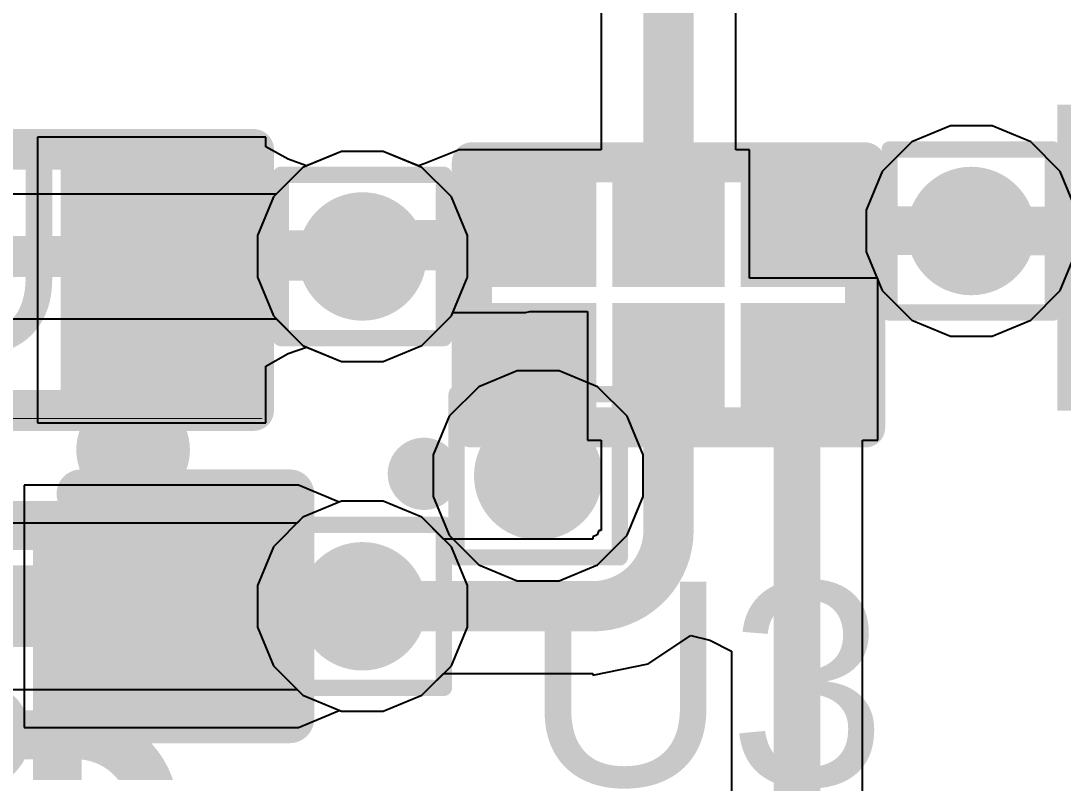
# Model space of a CAD drawing. Header units: inches. Extents: x -12 to 5355, y -7 to 5366.
# Drawn here: x 17.842 to 21.089, y 54.602 to 56.941 of the extents above; entities that cross this region are included whole.
import ezdxf

# ---------------------------------------------------------------- set-up
doc = ezdxf.new("R2010")
doc.units = ezdxf.units.IN
for name, color, linetype in [('BOTTOM LAYER', 5, 'Continuous'), ('Bottom Overlay', 54, 'Continuous'), ('Bottom Paste', 16, 'Continuous'), ('Bottom Solder', 6, 'Continuous'), ('Drill Drawing', 1, 'Continuous'), ('GROUND1', 16, 'Continuous'), ('GROUND2', 156, 'Continuous'), ('POWER', 76, 'Continuous'), ('SIGNAL', 90, 'Continuous'), ('TOP LAYER', 1, 'Continuous'), ('Top Overlay', 2, 'Continuous'), ('Top Paste', 8, 'Continuous'), ('Top Solder', 216, 'Continuous'), ('Via Holes', 16, 'Continuous')]:
    doc.layers.add(name, color=color, linetype=linetype)
doc.styles.add('Arial', font='', dxfattribs={"height": 0.2})
doc.styles.get('Arial').set_extended_font_data('Arial')

# ---------------------------------------------------------------- blocks, each defined once
blk = doc.blocks.new('BGA4C40P2X2_76X76X62_B_92')
at = {"layer": 'BOTTOM LAYER'}
h = blk.add_hatch(color=5, dxfattribs=at)
edge = h.paths.add_edge_path()
edge.add_arc((-0.2, 0.2), 0.1175, 0, 360)
h = blk.add_hatch(color=5, dxfattribs=at)
edge = h.paths.add_edge_path()
edge.add_arc((0.2, 0.2), 0.1175, 0, 360)
h = blk.add_hatch(color=5, dxfattribs=at)
edge = h.paths.add_edge_path()
edge.add_arc((-0.2, -0.2), 0.1175, 0, 360)
h = blk.add_hatch(color=5, dxfattribs=at)
edge = h.paths.add_edge_path()
edge.add_arc((0.2, -0.2), 0.1175, 0, 360)
at = {"layer": 'Bottom Paste'}
h = blk.add_hatch(color=16, dxfattribs=at)
edge = h.paths.add_edge_path()
edge.add_arc((-0.2, 0.2), 0.1175, 0, 360)
h = blk.add_hatch(color=16, dxfattribs=at)
edge = h.paths.add_edge_path()
edge.add_arc((0.2, 0.2), 0.1175, 0, 360)
h = blk.add_hatch(color=16, dxfattribs=at)
edge = h.paths.add_edge_path()
edge.add_arc((-0.2, -0.2), 0.1175, 0, 360)
h = blk.add_hatch(color=16, dxfattribs=at)
edge = h.paths.add_edge_path()
edge.add_arc((0.2, -0.2), 0.1175, 0, 360)
at = {"layer": 'Bottom Solder'}
h = blk.add_hatch(color=6, dxfattribs=at)
edge = h.paths.add_edge_path()
edge.add_arc((-0.2, 0.2), 0.1675, 0, 360)
h = blk.add_hatch(color=6, dxfattribs=at)
edge = h.paths.add_edge_path()
edge.add_arc((0.2, 0.2), 0.1675, 0, 360)
h = blk.add_hatch(color=6, dxfattribs=at)
edge = h.paths.add_edge_path()
edge.add_arc((-0.2, -0.2), 0.1675, 0, 360)
h = blk.add_hatch(color=6, dxfattribs=at)
edge = h.paths.add_edge_path()
edge.add_arc((0.2, -0.2), 0.1675, 0, 360)
at = {"layer": 'Bottom Overlay'}
for points in [[(0.4512, 0.4512, 0.1524, 0.1524, 0), (-0.4512, 0.4512, 0.1524, 0.1524, 0)], [(-0.4512, 0.4512, 0.1524, 0.1524, 0), (-0.4512, -0.4512, 0.1524, 0.1524, 0)], [(0.4512, 0.4512, 0.1524, 0.1524, 0), (0.4512, -0.4512, 0.1524, 0.1524, 0)], [(0.4512, -0.4512, 0.1524, 0.1524, 0), (-0.4512, -0.4512, 0.1524, 0.1524, 0)]]:
    blk.add_lwpolyline(points, format="xyseb", dxfattribs=at)
for points in [[(-0.4893, 0.4512, 0.0762, 0.0762, 1), (-0.4131, 0.4512, 0.0762, 0.0762, 1)], [(-0.4893, 0.4512, 0.0762, 0.0762, 1), (-0.4131, 0.4512, 0.0762, 0.0762, 1)], [(0.4131, 0.4512, 0.0762, 0.0762, 1), (0.4893, 0.4512, 0.0762, 0.0762, 1)], [(0.4131, 0.4512, 0.0762, 0.0762, 1), (0.4893, 0.4512, 0.0762, 0.0762, 1)], [(-0.4893, -0.4512, 0.0762, 0.0762, 1), (-0.4131, -0.4512, 0.0762, 0.0762, 1)], [(-0.4893, -0.4512, 0.0762, 0.0762, 1), (-0.4131, -0.4512, 0.0762, 0.0762, 1)], [(0.4131, -0.4512, 0.0762, 0.0762, 1), (0.4893, -0.4512, 0.0762, 0.0762, 1)], [(0.4131, -0.4512, 0.0762, 0.0762, 1), (0.4893, -0.4512, 0.0762, 0.0762, 1)], [(-0.6371, -0.6871, 0.254, 0.254, 1), (-0.7371, -0.6871, 0.254, 0.254, 1)], [(-0.8006, -0.6871, 0.127, 0.127, 1), (-0.6736, -0.6871, 0.127, 0.127, 1)], [(-0.7006, -0.6871, 0.127, 0.127, 1), (-0.5736, -0.6871, 0.127, 0.127, 1)]]:
    blk.add_lwpolyline(points, format="xyseb", close=True, dxfattribs=at)
blk = doc.blocks.new('XFDFN40P100X55_6N_94')
at = {"layer": 'TOP LAYER'}
for points in [[(-0.325, 0.275), (-0.325, 0.525), (-0.075, 0.525), (-0.075, 0.275)], [(0.075, 0.275), (0.075, 0.525), (0.325, 0.525), (0.325, 0.275)], [(-0.325, -0.125), (-0.325, 0.125), (-0.075, 0.125), (-0.075, -0.125)], [(0.075, -0.125), (0.075, 0.125), (0.325, 0.125), (0.325, -0.125)], [(-0.325, -0.525), (-0.325, -0.275), (-0.075, -0.275), (-0.075, -0.525)], [(0.075, -0.525), (0.075, -0.275), (0.325, -0.275), (0.325, -0.525)]]:
    blk.add_hatch(color=1, dxfattribs=at).paths.add_polyline_path(points)
at = {"layer": 'Top Paste'}
for points in [[(-0.325, 0.275), (-0.325, 0.525), (-0.075, 0.525), (-0.075, 0.275)], [(0.075, 0.275), (0.075, 0.525), (0.325, 0.525), (0.325, 0.275)], [(-0.325, -0.125), (-0.325, 0.125), (-0.075, 0.125), (-0.075, -0.125)], [(0.075, -0.125), (0.075, 0.125), (0.325, 0.125), (0.325, -0.125)], [(-0.325, -0.525), (-0.325, -0.275), (-0.075, -0.275), (-0.075, -0.525)], [(0.075, -0.525), (0.075, -0.275), (0.325, -0.275), (0.325, -0.525)]]:
    blk.add_hatch(color=8, dxfattribs=at).paths.add_polyline_path(points)
at = {"layer": 'Top Solder'}
for points in [[(-0.375, 0.225), (-0.375, 0.575), (-0.025, 0.575), (-0.025, 0.225)], [(0.025, 0.225), (0.025, 0.575), (0.375, 0.575), (0.375, 0.225)], [(-0.375, -0.175), (-0.375, 0.175), (-0.025, 0.175), (-0.025, -0.175)], [(0.025, -0.175), (0.025, 0.175), (0.375, 0.175), (0.375, -0.175)], [(-0.375, -0.575), (-0.375, -0.225), (-0.025, -0.225), (-0.025, -0.575)], [(0.025, -0.575), (0.025, -0.225), (0.375, -0.225), (0.375, -0.575)]]:
    blk.add_hatch(color=216, dxfattribs=at).paths.add_polyline_path(points)
at = {"layer": 'Top Overlay'}
for points in [[(-0.5071, 0.7621, 0.125, 0.125, 1), (-0.6071, 0.7621, 0.125, 0.125, 1)], [(-0.6384, 0.7621, 0.0625, 0.0625, 1), (-0.5759, 0.7621, 0.0625, 0.0625, 1)], [(-0.5384, 0.7621, 0.0625, 0.0625, 1), (-0.4759, 0.7621, 0.0625, 0.0625, 1)], [(-0.4438, 0.6125, 0.0625, 0.0625, 1), (-0.3813, 0.6125, 0.0625, 0.0625, 1)], [(-0.4438, 0.6125, 0.0625, 0.0625, 1), (-0.3813, 0.6125, 0.0625, 0.0625, 1)], [(0.3812, 0.6125, 0.0625, 0.0625, 1), (0.4437, 0.6125, 0.0625, 0.0625, 1)], [(0.3812, 0.6125, 0.0625, 0.0625, 1), (0.4437, 0.6125, 0.0625, 0.0625, 1)], [(-0.4438, -0.6125, 0.0625, 0.0625, 1), (-0.3813, -0.6125, 0.0625, 0.0625, 1)], [(-0.4438, -0.6125, 0.0625, 0.0625, 1), (-0.3813, -0.6125, 0.0625, 0.0625, 1)], [(0.3812, -0.6125, 0.0625, 0.0625, 1), (0.4437, -0.6125, 0.0625, 0.0625, 1)], [(0.3812, -0.6125, 0.0625, 0.0625, 1), (0.4437, -0.6125, 0.0625, 0.0625, 1)]]:
    blk.add_lwpolyline(points, format="xyseb", close=True, dxfattribs=at)
for points in [[(-0.4125, 0.6125, 0.125, 0.125, 0), (0.4125, 0.6125, 0.125, 0.125, 0)], [(-0.4125, 0.6125, 0.125, 0.125, 0), (-0.4125, -0.6125, 0.125, 0.125, 0)], [(0.4125, 0.6125, 0.125, 0.125, 0), (0.4125, -0.6125, 0.125, 0.125, 0)], [(-0.4125, -0.6125, 0.125, 0.125, 0), (0.4125, -0.6125, 0.125, 0.125, 0)]]:
    blk.add_lwpolyline(points, format="xyseb", dxfattribs=at)
blk = doc.blocks.new('R___0402_109')
at = {"layer": 'TOP LAYER'}
for points in [[(-0.6985, -0.3175), (-0.6985, 0.3175), (-0.2413, 0.3175), (-0.2413, -0.3175)], [(0.2413, -0.3175), (0.2413, 0.3175), (0.6985, 0.3175), (0.6985, -0.3175)]]:
    blk.add_hatch(color=1, dxfattribs=at).paths.add_polyline_path(points)
at = {"layer": 'Top Paste'}
for points in [[(-0.6985, -0.3175), (-0.6985, 0.3175), (-0.2413, 0.3175), (-0.2413, -0.3175)], [(0.2413, -0.3175), (0.2413, 0.3175), (0.6985, 0.3175), (0.6985, -0.3175)]]:
    blk.add_hatch(color=8, dxfattribs=at).paths.add_polyline_path(points)
at = {"layer": 'Top Solder'}
for points in [[(-0.7535, -0.3725), (-0.7535, 0.3725), (-0.1863, 0.3725), (-0.1863, -0.3725)], [(0.1863, -0.3725), (0.1863, 0.3725), (0.7535, 0.3725), (0.7535, -0.3725)]]:
    blk.add_hatch(color=216, dxfattribs=at).paths.add_polyline_path(points)
at = {"layer": 'Top Overlay'}
for points in [[(-0.7874, 0.4064, 0.127, 0.127, 0), (0.7874, 0.4064, 0.127, 0.127, 0)], [(-0.7874, -0.4064, 0.127, 0.127, 0), (-0.7874, 0.4064, 0.127, 0.127, 0)], [(0.7874, -0.4064, 0.127, 0.127, 0), (0.7874, 0.4064, 0.127, 0.127, 0)], [(-0.7874, -0.4064, 0.127, 0.127, 0), (0.7874, -0.4064, 0.127, 0.127, 0)], [(-0.8128, -0.4318, 0.00323, 0.00323, 0), (0.8128, -0.4318, 0.00323, 0.00323, 0)]]:
    blk.add_lwpolyline(points, format="xyseb", dxfattribs=at)
for points in [[(-0.8191, 0.4064, 0.0635, 0.0635, 1), (-0.7556, 0.4064, 0.0635, 0.0635, 1)], [(-0.8191, 0.4064, 0.0635, 0.0635, 1), (-0.7556, 0.4064, 0.0635, 0.0635, 1)], [(0.7556, 0.4064, 0.0635, 0.0635, 1), (0.8191, 0.4064, 0.0635, 0.0635, 1)], [(0.7556, 0.4064, 0.0635, 0.0635, 1), (0.8191, 0.4064, 0.0635, 0.0635, 1)], [(-0.8191, -0.4064, 0.0635, 0.0635, 1), (-0.7556, -0.4064, 0.0635, 0.0635, 1)], [(-0.8191, -0.4064, 0.0635, 0.0635, 1), (-0.7556, -0.4064, 0.0635, 0.0635, 1)], [(0.7556, -0.4064, 0.0635, 0.0635, 1), (0.8191, -0.4064, 0.0635, 0.0635, 1)], [(0.7556, -0.4064, 0.0635, 0.0635, 1), (0.8191, -0.4064, 0.0635, 0.0635, 1)], [(-0.8136, -0.4318, 0.00161, 0.00161, 1), (-0.812, -0.4318, 0.00161, 0.00161, 1)], [(0.812, -0.4318, 0.00161, 0.00161, 1), (0.8136, -0.4318, 0.00161, 0.00161, 1)]]:
    blk.add_lwpolyline(points, format="xyseb", close=True, dxfattribs=at)
blk = doc.blocks.new('CAPC1005X04L_143')
at = {"layer": 'TOP LAYER'}
for points in [[(-0.8, -0.25), (-0.8, 0.25), (-0.2, 0.25), (-0.2, -0.25)], [(0.2, -0.25), (0.2, 0.25), (0.8, 0.25), (0.8, -0.25)]]:
    blk.add_hatch(color=1, dxfattribs=at).paths.add_polyline_path(points)
at = {"layer": 'Top Paste'}
for points in [[(-0.8, -0.25), (-0.8, 0.25), (-0.2, 0.25), (-0.2, -0.25)], [(0.2, -0.25), (0.2, 0.25), (0.8, 0.25), (0.8, -0.25)]]:
    blk.add_hatch(color=8, dxfattribs=at).paths.add_polyline_path(points)
at = {"layer": 'Top Solder'}
for points in [[(-0.8254, -0.2754), (-0.8254, 0.2754), (-0.1746, 0.2754), (-0.1746, -0.2754)], [(0.1746, -0.2754), (0.1746, 0.2754), (0.8254, 0.2754), (0.8254, -0.2754)]]:
    blk.add_hatch(color=216, dxfattribs=at).paths.add_polyline_path(points)
at = {"layer": 'Top Overlay'}
for points in [[(-0.9001, -0.3501, 0.1524, 0.1524, 0), (-0.9001, 0.3499, 0.1524, 0.1524, 0)], [(-0.9001, 0.3499, 0.1524, 0.1524, 0), (-0.2501, 0.3499, 0.1524, 0.1524, 0)], [(0.2499, 0.3499, 0.1524, 0.1524, 0), (0.8999, 0.3499, 0.1524, 0.1524, 0)], [(0.8999, -0.3501, 0.1524, 0.1524, 0), (0.8999, 0.3499, 0.1524, 0.1524, 0)], [(-0.9001, -0.3501, 0.1524, 0.1524, 0), (-0.2501, -0.3501, 0.1524, 0.1524, 0)], [(0.2499, -0.3501, 0.1524, 0.1524, 0), (0.8999, -0.3501, 0.1524, 0.1524, 0)]]:
    blk.add_lwpolyline(points, format="xyseb", dxfattribs=at)
for points in [[(-0.9382, 0.3499, 0.0762, 0.0762, 1), (-0.862, 0.3499, 0.0762, 0.0762, 1)], [(-0.9382, 0.3499, 0.0762, 0.0762, 1), (-0.862, 0.3499, 0.0762, 0.0762, 1)], [(-0.2882, 0.3499, 0.0762, 0.0762, 1), (-0.212, 0.3499, 0.0762, 0.0762, 1)], [(0.2118, 0.3499, 0.0762, 0.0762, 1), (0.288, 0.3499, 0.0762, 0.0762, 1)], [(0.8618, 0.3499, 0.0762, 0.0762, 1), (0.938, 0.3499, 0.0762, 0.0762, 1)], [(0.8618, 0.3499, 0.0762, 0.0762, 1), (0.938, 0.3499, 0.0762, 0.0762, 1)], [(-0.9382, -0.3501, 0.0762, 0.0762, 1), (-0.862, -0.3501, 0.0762, 0.0762, 1)], [(-0.9382, -0.3501, 0.0762, 0.0762, 1), (-0.862, -0.3501, 0.0762, 0.0762, 1)], [(-0.2882, -0.3501, 0.0762, 0.0762, 1), (-0.212, -0.3501, 0.0762, 0.0762, 1)], [(0.2118, -0.3501, 0.0762, 0.0762, 1), (0.288, -0.3501, 0.0762, 0.0762, 1)], [(0.8618, -0.3501, 0.0762, 0.0762, 1), (0.938, -0.3501, 0.0762, 0.0762, 1)], [(0.8618, -0.3501, 0.0762, 0.0762, 1), (0.938, -0.3501, 0.0762, 0.0762, 1)]]:
    blk.add_lwpolyline(points, format="xyseb", close=True, dxfattribs=at)
blk = doc.blocks.new('COAXIAL_SWF_153')
at = {"layer": 'TOP LAYER'}
for points in [[(-0.25, 1.45), (0.25, 1.45), (0.25, 0.87), (-0.25, 0.87)], [(-1.4, 1.35), (-0.65, 1.35), (-0.65, 0.55), (-1.4, 0.55)], [(0.65, 1.35), (1.4, 1.35), (1.4, 0.55), (0.65, 0.55)], [(-1.4, -0.55), (-0.65, -0.55), (-0.65, -1.35), (-1.4, -1.35)], [(0.65, -0.55), (1.4, -0.55), (1.4, -1.35), (0.65, -1.35)], [(-0.25, -0.87), (0.25, -0.87), (0.25, -1.45), (-0.25, -1.45)]]:
    blk.add_hatch(color=1, dxfattribs=at).paths.add_polyline_path(points)
at = {"layer": 'Top Paste'}
for points in [[(-0.25, 1.45), (0.25, 1.45), (0.25, 0.87), (-0.25, 0.87)], [(-1.4, 1.35), (-0.65, 1.35), (-0.65, 0.55), (-1.4, 0.55)], [(0.65, 1.35), (1.4, 1.35), (1.4, 0.55), (0.65, 0.55)], [(-1.4, -0.55), (-0.65, -0.55), (-0.65, -1.35), (-1.4, -1.35)], [(0.65, -0.55), (1.4, -0.55), (1.4, -1.35), (0.65, -1.35)], [(-0.25, -0.87), (0.25, -0.87), (0.25, -1.45), (-0.25, -1.45)]]:
    blk.add_hatch(color=8, dxfattribs=at).paths.add_polyline_path(points)
at = {"layer": 'Top Solder'}
for points in [[(-0.3262, 1.5262), (0.3262, 1.5262), (0.3262, 0.7938), (-0.3262, 0.7938)], [(-1.4762, 1.4262), (-0.5738, 1.4262), (-0.5738, 0.4738), (-1.4762, 0.4738)], [(0.5738, 1.4262), (1.4762, 1.4262), (1.4762, 0.4738), (0.5738, 0.4738)], [(-1.4762, -0.4738), (-0.5738, -0.4738), (-0.5738, -1.4262), (-1.4762, -1.4262)], [(0.5738, -0.4738), (1.4762, -0.4738), (1.4762, -1.4262), (0.5738, -1.4262)], [(-0.3262, -0.7938), (0.3262, -0.7938), (0.3262, -1.5262), (-0.3262, -1.5262)]]:
    blk.add_hatch(color=216, dxfattribs=at).paths.add_polyline_path(points)
at = {"layer": 'TOP LAYER'}
for p, q in [((-0.65, 1.35), (-0.65, 0.55)), ((0.65, 1.35), (-0.65, 1.35)), ((0.65, 0.55), (0.65, 1.35)), ((-0.65, 0.55), (0.65, 0.55)), ((0.65, -0.55), (-0.65, -0.55)), ((-0.65, -0.55), (-0.65, -1.35)), ((0.65, -1.35), (0.65, -0.55)), ((-0.65, -1.35), (0.65, -1.35))]:
    blk.add_line(p, q, dxfattribs=at)
at = {"layer": 'Top Overlay'}
for points in [[(-0.375, 1.075, 0.15, 0.15, 0), (-0.55, 1.25, 0.15, 0.15, 0)], [(0.55, 1.25, 0.15, 0.15, 0), (0.375, 1.075, 0.15, 0.15, 0)], [(-1.25, 0.43, 0.15, 0.15, 0), (-1.25, -0.43, 0.15, 0.15, 0)], [(1.25, 0.43, 0.15, 0.15, 0), (1.25, -0.43, 0.15, 0.15, 0)], [(-0.55, -0.57, 0.15, 0.15, 0), (-0.55, -1.25, 0.15, 0.15, 0)], [(0.55, -0.57, 0.15, 0.15, 0), (-0.55, -0.57, 0.15, 0.15, 0)], [(0.55, -0.57, 0.15, 0.15, 0), (0.55, -1.25, 0.15, 0.15, 0)], [(-0.36, -1.25, 0.15, 0.15, 0), (-0.55, -1.25, 0.15, 0.15, 0)], [(0.55, -1.25, 0.15, 0.15, 0), (0.36, -1.25, 0.15, 0.15, 0)]]:
    blk.add_lwpolyline(points, format="xyseb", dxfattribs=at)
for points in [[(-0.5875, 1.25, 0.075, 0.075, 1), (-0.5125, 1.25, 0.075, 0.075, 1)], [(0.5125, 1.25, 0.075, 0.075, 1), (0.5875, 1.25, 0.075, 0.075, 1)], [(-0.4125, 1.075, 0.075, 0.075, 1), (-0.3375, 1.075, 0.075, 0.075, 1)], [(0.3375, 1.075, 0.075, 0.075, 1), (0.4125, 1.075, 0.075, 0.075, 1)], [(-1.2875, 0.43, 0.075, 0.075, 1), (-1.2125, 0.43, 0.075, 0.075, 1)], [(1.2125, 0.43, 0.075, 0.075, 1), (1.2875, 0.43, 0.075, 0.075, 1)], [(-1.2875, -0.43, 0.075, 0.075, 1), (-1.2125, -0.43, 0.075, 0.075, 1)], [(1.2125, -0.43, 0.075, 0.075, 1), (1.2875, -0.43, 0.075, 0.075, 1)], [(-0.5875, -0.57, 0.075, 0.075, 1), (-0.5125, -0.57, 0.075, 0.075, 1)], [(-0.5875, -0.57, 0.075, 0.075, 1), (-0.5125, -0.57, 0.075, 0.075, 1)], [(0.5125, -0.57, 0.075, 0.075, 1), (0.5875, -0.57, 0.075, 0.075, 1)], [(0.5125, -0.57, 0.075, 0.075, 1), (0.5875, -0.57, 0.075, 0.075, 1)], [(-0.5875, -1.25, 0.075, 0.075, 1), (-0.5125, -1.25, 0.075, 0.075, 1)], [(-0.5875, -1.25, 0.075, 0.075, 1), (-0.5125, -1.25, 0.075, 0.075, 1)], [(-0.3975, -1.25, 0.075, 0.075, 1), (-0.3225, -1.25, 0.075, 0.075, 1)], [(0.3225, -1.25, 0.075, 0.075, 1), (0.3975, -1.25, 0.075, 0.075, 1)], [(0.5125, -1.25, 0.075, 0.075, 1), (0.5875, -1.25, 0.075, 0.075, 1)], [(0.5125, -1.25, 0.075, 0.075, 1), (0.5875, -1.25, 0.075, 0.075, 1)]]:
    blk.add_lwpolyline(points, format="xyseb", close=True, dxfattribs=at)

msp = doc.modelspace()

# ---------------------------------------------------------------- hatches: boundary and pattern name
at = {"layer": 'BOTTOM LAYER'}
h = msp.add_hatch(color=5, dxfattribs=at)
edge = h.paths.add_edge_path()
edge.add_arc((20.8026, 56.2864), 0.2, 0, 360)
h = msp.add_hatch(color=5, dxfattribs=at)
edge = h.paths.add_edge_path()
edge.add_arc((18.9062, 56.2072), 0.2, 0, 360)
h = msp.add_hatch(color=5, dxfattribs=at)
edge = h.paths.add_edge_path()
edge.add_arc((19.4539, 55.5244), 0.2, 0, 360)
h = msp.add_hatch(color=5, dxfattribs=at)
edge = h.paths.add_edge_path()
edge.add_arc((18.9062, 55.118), 0.2, 0, 360)
at = {"layer": 'GROUND1'}
h = msp.add_hatch(color=16, dxfattribs=at)
edge = h.paths.add_edge_path()
edge.add_arc((20.8026, 56.2864), 0.2, 0, 360)
h = msp.add_hatch(color=16, dxfattribs=at)
edge = h.paths.add_edge_path()
edge.add_arc((18.9062, 56.2072), 0.2, 0, 360)
h = msp.add_hatch(color=16, dxfattribs=at)
edge = h.paths.add_edge_path()
edge.add_arc((19.4539, 55.5244), 0.2, 0, 360)
h = msp.add_hatch(color=16, dxfattribs=at)
edge = h.paths.add_edge_path()
edge.add_arc((18.9062, 55.118), 0.2, 0, 360)
at = {"layer": 'GROUND2'}
h = msp.add_hatch(color=156, dxfattribs=at)
edge = h.paths.add_edge_path()
edge.add_arc((20.8026, 56.2864), 0.2, 0, 360)
h = msp.add_hatch(color=156, dxfattribs=at)
edge = h.paths.add_edge_path()
edge.add_arc((18.9062, 56.2072), 0.2, 0, 360)
h = msp.add_hatch(color=156, dxfattribs=at)
edge = h.paths.add_edge_path()
edge.add_arc((19.4539, 55.5244), 0.2, 0, 360)
h = msp.add_hatch(color=156, dxfattribs=at)
edge = h.paths.add_edge_path()
edge.add_arc((18.9062, 55.118), 0.2, 0, 360)
at = {"layer": 'POWER'}
h = msp.add_hatch(color=76, dxfattribs=at)
edge = h.paths.add_edge_path()
edge.add_arc((20.8026, 56.2864), 0.2, 0, 360)
h = msp.add_hatch(color=76, dxfattribs=at)
edge = h.paths.add_edge_path()
edge.add_arc((18.9062, 56.2072), 0.2, 0, 360)
h = msp.add_hatch(color=76, dxfattribs=at)
edge = h.paths.add_edge_path()
edge.add_arc((19.4539, 55.5244), 0.2, 0, 360)
h = msp.add_hatch(color=76, dxfattribs=at)
edge = h.paths.add_edge_path()
edge.add_arc((18.9062, 55.118), 0.2, 0, 360)
at = {"layer": 'SIGNAL'}
h = msp.add_hatch(color=90, dxfattribs=at)
edge = h.paths.add_edge_path()
edge.add_arc((20.8026, 56.2864), 0.2, 0, 360)
h = msp.add_hatch(color=90, dxfattribs=at)
edge = h.paths.add_edge_path()
edge.add_arc((18.9062, 56.2072), 0.2, 0, 360)
h = msp.add_hatch(color=90, dxfattribs=at)
edge = h.paths.add_edge_path()
edge.add_arc((19.4539, 55.5244), 0.2, 0, 360)
h = msp.add_hatch(color=90, dxfattribs=at)
edge = h.paths.add_edge_path()
edge.add_arc((18.9062, 55.118), 0.2, 0, 360)
at = {"layer": 'TOP LAYER'}
h = msp.add_hatch(color=1, dxfattribs=at)
edge = h.paths.add_edge_path()
edge.add_arc((20.8026, 56.2864), 0.2, 0, 360)
h = msp.add_hatch(color=1, dxfattribs=at)
edge = h.paths.add_edge_path()
edge.add_arc((18.9062, 56.2072), 0.2, 0, 360)
h = msp.add_hatch(color=1, dxfattribs=at)
edge = h.paths.add_edge_path()
edge.add_arc((19.4539, 55.5244), 0.2, 0, 360)
h = msp.add_hatch(color=1, dxfattribs=at)
edge = h.paths.add_edge_path()
edge.add_arc((18.9062, 55.118), 0.2, 0, 360)
at = {"layer": 'Via Holes'}
h = msp.add_hatch(color=7, dxfattribs=at)
edge = h.paths.add_edge_path()
edge.add_arc((20.8026, 56.2864), 0.1, 0, 360)
h = msp.add_hatch(color=7, dxfattribs=at)
edge = h.paths.add_edge_path()
edge.add_arc((18.9062, 56.2072), 0.1, 0, 360)
h = msp.add_hatch(color=7, dxfattribs=at)
edge = h.paths.add_edge_path()
edge.add_arc((19.4539, 55.5244), 0.1, 0, 360)
h = msp.add_hatch(color=7, dxfattribs=at)
edge = h.paths.add_edge_path()
edge.add_arc((18.9062, 55.118), 0.1, 0, 360)

# ---------------------------------------------------------------- linework, layer by layer
at = {"layer": 'BOTTOM LAYER'}
for p, q in [((18.8411, 56.5342), (18.7209, 56.4845)), ((18.9712, 56.5342), (18.8411, 56.5342)), ((19.0914, 56.4845), (18.9712, 56.5342)), ((18.7209, 56.4845), (18.629, 56.3925)), ((19.1834, 56.3925), (19.0914, 56.4845)), ((18.629, 56.3925), (18.5792, 56.2723)), ((19.2332, 56.2723), (19.1834, 56.3925)), ((18.5792, 56.2723), (18.5792, 56.1422)), ((19.2332, 56.1422), (19.2332, 56.2723)), ((18.5792, 56.1422), (18.629, 56.022)), ((19.1834, 56.022), (19.2332, 56.1422)), ((18.629, 56.022), (18.7209, 55.93)), ((19.0914, 55.93), (19.1834, 56.022)), ((18.7209, 55.93), (18.8411, 55.8802)), ((18.9712, 55.8802), (19.0914, 55.93)), ((18.8411, 55.8802), (18.9712, 55.8802)), ((18.8411, 55.445), (18.7209, 55.3952)), ((18.9712, 55.445), (18.8411, 55.445)), ((19.0914, 55.3952), (18.9712, 55.445)), ((18.7209, 55.3952), (18.7027, 55.377)), ((19.1834, 55.3032), (19.0914, 55.3952)), ((18.7027, 55.377), (17.705, 55.377)), ((19.2332, 55.183), (19.1834, 55.3032)), ((19.2332, 55.053), (19.2332, 55.183)), ((19.1834, 54.9328), (19.2332, 55.053)), ((19.0914, 54.8408), (19.1834, 54.9328)), ((17.705, 54.859), (18.7027, 54.859)), ((18.7027, 54.859), (18.7209, 54.8408)), ((18.7209, 54.8408), (18.8411, 54.791)), ((18.9712, 54.791), (19.0914, 54.8408)), ((18.8411, 54.791), (18.9712, 54.791))]:
    msp.add_line(p, q, dxfattribs=at)
for points in [[(17.705, 55.118, 0.254, 0.254, 0), (18.9062, 55.118, 0.254, 0.254, 0)], [(17.705, 54.718, 0.1524, 0.1524, 0), (18.0145, 54.718, 0.1524, 0.1524, 0)], [(18.0145, 54.718, 0.1524, 0.1524, -0.414214), (18.2572, 54.4753, 0.1524, 0.1524, 0)]]:
    msp.add_lwpolyline(points, format="xyseb", dxfattribs=at)
for points in [[(18.8427, 55.118, 0.127, 0.127, 1), (18.9697, 55.118, 0.127, 0.127, 1)], [(17.9764, 54.718, 0.0762, 0.0762, 1), (18.0526, 54.718, 0.0762, 0.0762, 1)], [(17.9764, 54.718, 0.0762, 0.0762, 1), (18.0526, 54.718, 0.0762, 0.0762, 1)]]:
    msp.add_lwpolyline(points, format="xyseb", close=True, dxfattribs=at)
at = {"layer": 'Drill Drawing'}
for points in [[(20.5486, 56.5404, 0.0508, 0.0508, 0), (21.0566, 56.5404, 0.0508, 0.0508, 0)], [(20.5486, 56.0324, 0.0508, 0.0508, 0), (20.5486, 56.5404, 0.0508, 0.0508, 0)], [(21.0566, 56.0324, 0.0508, 0.0508, 0), (21.0566, 56.5404, 0.0508, 0.0508, 0)], [(18.6522, 56.4612, 0.0508, 0.0508, 0), (19.1602, 56.4612, 0.0508, 0.0508, 0)], [(18.6522, 55.9532, 0.0508, 0.0508, 0), (18.6522, 56.4612, 0.0508, 0.0508, 0)], [(19.1602, 55.9532, 0.0508, 0.0508, 0), (19.1602, 56.4612, 0.0508, 0.0508, 0)], [(20.5486, 56.0324, 0.0508, 0.0508, 0), (21.0566, 56.0324, 0.0508, 0.0508, 0)], [(18.6522, 55.9532, 0.0508, 0.0508, 0), (19.1602, 55.9532, 0.0508, 0.0508, 0)], [(19.1999, 55.7784, 0.0508, 0.0508, 0), (19.7079, 55.7784, 0.0508, 0.0508, 0)], [(19.1999, 55.2704, 0.0508, 0.0508, 0), (19.1999, 55.7784, 0.0508, 0.0508, 0)], [(19.7079, 55.2704, 0.0508, 0.0508, 0), (19.7079, 55.7784, 0.0508, 0.0508, 0)], [(18.6522, 55.372, 0.0508, 0.0508, 0), (19.1602, 55.372, 0.0508, 0.0508, 0)], [(18.6522, 54.864, 0.0508, 0.0508, 0), (18.6522, 55.372, 0.0508, 0.0508, 0)], [(19.1602, 54.864, 0.0508, 0.0508, 0), (19.1602, 55.372, 0.0508, 0.0508, 0)], [(19.1999, 55.2704, 0.0508, 0.0508, 0), (19.7079, 55.2704, 0.0508, 0.0508, 0)], [(18.6522, 54.864, 0.0508, 0.0508, 0), (19.1602, 54.864, 0.0508, 0.0508, 0)]]:
    msp.add_lwpolyline(points, format="xyseb", dxfattribs=at)
for points in [[(20.5359, 56.5404, 0.0254, 0.0254, 1), (20.5613, 56.5404, 0.0254, 0.0254, 1)], [(20.5359, 56.5404, 0.0254, 0.0254, 1), (20.5613, 56.5404, 0.0254, 0.0254, 1)], [(21.0439, 56.5404, 0.0254, 0.0254, 1), (21.0693, 56.5404, 0.0254, 0.0254, 1)], [(21.0439, 56.5404, 0.0254, 0.0254, 1), (21.0693, 56.5404, 0.0254, 0.0254, 1)], [(18.6395, 56.4612, 0.0254, 0.0254, 1), (18.6649, 56.4612, 0.0254, 0.0254, 1)], [(18.6395, 56.4612, 0.0254, 0.0254, 1), (18.6649, 56.4612, 0.0254, 0.0254, 1)], [(19.1475, 56.4612, 0.0254, 0.0254, 1), (19.1729, 56.4612, 0.0254, 0.0254, 1)], [(19.1475, 56.4612, 0.0254, 0.0254, 1), (19.1729, 56.4612, 0.0254, 0.0254, 1)], [(20.5359, 56.0324, 0.0254, 0.0254, 1), (20.5613, 56.0324, 0.0254, 0.0254, 1)], [(20.5359, 56.0324, 0.0254, 0.0254, 1), (20.5613, 56.0324, 0.0254, 0.0254, 1)], [(21.0439, 56.0324, 0.0254, 0.0254, 1), (21.0693, 56.0324, 0.0254, 0.0254, 1)], [(21.0439, 56.0324, 0.0254, 0.0254, 1), (21.0693, 56.0324, 0.0254, 0.0254, 1)], [(18.6395, 55.9532, 0.0254, 0.0254, 1), (18.6649, 55.9532, 0.0254, 0.0254, 1)], [(18.6395, 55.9532, 0.0254, 0.0254, 1), (18.6649, 55.9532, 0.0254, 0.0254, 1)], [(19.1475, 55.9532, 0.0254, 0.0254, 1), (19.1729, 55.9532, 0.0254, 0.0254, 1)], [(19.1475, 55.9532, 0.0254, 0.0254, 1), (19.1729, 55.9532, 0.0254, 0.0254, 1)], [(19.1872, 55.7784, 0.0254, 0.0254, 1), (19.2126, 55.7784, 0.0254, 0.0254, 1)], [(19.1872, 55.7784, 0.0254, 0.0254, 1), (19.2126, 55.7784, 0.0254, 0.0254, 1)], [(19.6952, 55.7784, 0.0254, 0.0254, 1), (19.7206, 55.7784, 0.0254, 0.0254, 1)], [(19.6952, 55.7784, 0.0254, 0.0254, 1), (19.7206, 55.7784, 0.0254, 0.0254, 1)], [(18.6395, 55.372, 0.0254, 0.0254, 1), (18.6649, 55.372, 0.0254, 0.0254, 1)], [(18.6395, 55.372, 0.0254, 0.0254, 1), (18.6649, 55.372, 0.0254, 0.0254, 1)], [(19.1475, 55.372, 0.0254, 0.0254, 1), (19.1729, 55.372, 0.0254, 0.0254, 1)], [(19.1475, 55.372, 0.0254, 0.0254, 1), (19.1729, 55.372, 0.0254, 0.0254, 1)], [(19.1872, 55.2704, 0.0254, 0.0254, 1), (19.2126, 55.2704, 0.0254, 0.0254, 1)], [(19.1872, 55.2704, 0.0254, 0.0254, 1), (19.2126, 55.2704, 0.0254, 0.0254, 1)], [(19.6952, 55.2704, 0.0254, 0.0254, 1), (19.7206, 55.2704, 0.0254, 0.0254, 1)], [(19.6952, 55.2704, 0.0254, 0.0254, 1), (19.7206, 55.2704, 0.0254, 0.0254, 1)], [(18.6395, 54.864, 0.0254, 0.0254, 1), (18.6649, 54.864, 0.0254, 0.0254, 1)], [(18.6395, 54.864, 0.0254, 0.0254, 1), (18.6649, 54.864, 0.0254, 0.0254, 1)], [(19.1475, 54.864, 0.0254, 0.0254, 1), (19.1729, 54.864, 0.0254, 0.0254, 1)], [(19.1475, 54.864, 0.0254, 0.0254, 1), (19.1729, 54.864, 0.0254, 0.0254, 1)]]:
    msp.add_lwpolyline(points, format="xyseb", close=True, dxfattribs=at)
at = {"layer": 'GROUND1'}
for p, q in [((18.8411, 56.5342), (18.7209, 56.4845)), ((18.9712, 56.5342), (18.8411, 56.5342)), ((19.0914, 56.4845), (18.9712, 56.5342)), ((18.7209, 56.4845), (18.629, 56.3925)), ((19.1834, 56.3925), (19.0914, 56.4845)), ((18.629, 56.3925), (18.5792, 56.2723)), ((19.2332, 56.2723), (19.1834, 56.3925)), ((18.5792, 56.2723), (18.5792, 56.1422)), ((19.2332, 56.1422), (19.2332, 56.2723)), ((18.5792, 56.1422), (18.629, 56.022)), ((19.1834, 56.022), (19.2332, 56.1422)), ((18.629, 56.022), (18.7209, 55.93)), ((19.0914, 55.93), (19.1834, 56.022)), ((18.7209, 55.93), (18.8411, 55.8802)), ((18.9712, 55.8802), (19.0914, 55.93)), ((18.8411, 55.8802), (18.9712, 55.8802)), ((18.8411, 55.445), (18.7209, 55.3952)), ((18.9712, 55.445), (18.8411, 55.445)), ((19.0914, 55.3952), (18.9712, 55.445)), ((18.7209, 55.3952), (18.629, 55.3032)), ((19.1834, 55.3032), (19.0914, 55.3952)), ((18.629, 55.3032), (18.5792, 55.183)), ((19.2332, 55.183), (19.1834, 55.3032)), ((18.5792, 55.183), (18.5792, 55.053)), ((19.2332, 55.053), (19.2332, 55.183)), ((18.5792, 55.053), (18.629, 54.9328)), ((19.1834, 54.9328), (19.2332, 55.053)), ((18.629, 54.9328), (18.7209, 54.8408)), ((19.0914, 54.8408), (19.1834, 54.9328)), ((18.7209, 54.8408), (18.8411, 54.791)), ((18.9712, 54.791), (19.0914, 54.8408)), ((18.8411, 54.791), (18.9712, 54.791))]:
    msp.add_line(p, q, dxfattribs=at)
at = {"layer": 'GROUND2'}
for p, q in [((18.8411, 56.5342), (18.7209, 56.4845)), ((18.9712, 56.5342), (18.8411, 56.5342)), ((19.0914, 56.4845), (18.9712, 56.5342)), ((18.7209, 56.4845), (18.629, 56.3925)), ((19.1834, 56.3925), (19.0914, 56.4845)), ((18.629, 56.3925), (18.5792, 56.2723)), ((19.2332, 56.2723), (19.1834, 56.3925)), ((18.5792, 56.2723), (18.5792, 56.1422)), ((19.2332, 56.1422), (19.2332, 56.2723)), ((18.5792, 56.1422), (18.629, 56.022)), ((19.1834, 56.022), (19.2332, 56.1422)), ((18.629, 56.022), (18.7209, 55.93)), ((19.0914, 55.93), (19.1834, 56.022)), ((18.7209, 55.93), (18.8411, 55.8802)), ((18.9712, 55.8802), (19.0914, 55.93)), ((18.8411, 55.8802), (18.9712, 55.8802)), ((18.8411, 55.445), (18.7209, 55.3952)), ((18.9712, 55.445), (18.8411, 55.445)), ((19.0914, 55.3952), (18.9712, 55.445)), ((18.7209, 55.3952), (18.629, 55.3032)), ((19.1834, 55.3032), (19.0914, 55.3952)), ((18.629, 55.3032), (18.5792, 55.183)), ((19.2332, 55.183), (19.1834, 55.3032)), ((18.5792, 55.183), (18.5792, 55.053)), ((19.2332, 55.053), (19.2332, 55.183)), ((18.5792, 55.053), (18.629, 54.9328)), ((19.1834, 54.9328), (19.2332, 55.053)), ((18.629, 54.9328), (18.7209, 54.8408)), ((19.0914, 54.8408), (19.1834, 54.9328)), ((18.7209, 54.8408), (18.8411, 54.791)), ((18.9712, 54.791), (19.0914, 54.8408)), ((18.8411, 54.791), (18.9712, 54.791))]:
    msp.add_line(p, q, dxfattribs=at)
at = {"layer": 'POWER'}
for p, q in [((20.7376, 56.6134), (20.6174, 56.5636)), ((20.8676, 56.6134), (20.7376, 56.6134)), ((20.9878, 56.5636), (20.8676, 56.6134)), ((20.6174, 56.5636), (20.5254, 56.4716)), ((21.0798, 56.4716), (20.9878, 56.5636)), ((18.8411, 56.5342), (18.7209, 56.4845)), ((18.9712, 56.5342), (18.8411, 56.5342)), ((19.0914, 56.4845), (18.9712, 56.5342)), ((18.7209, 56.4845), (18.629, 56.3925)), ((19.1834, 56.3925), (19.0914, 56.4845)), ((20.5254, 56.4716), (20.4756, 56.3514)), ((21.1296, 56.3514), (21.0798, 56.4716)), ((18.629, 56.3925), (18.5792, 56.2723)), ((19.2332, 56.2723), (19.1834, 56.3925)), ((20.4756, 56.3514), (20.4756, 56.2214)), ((18.5792, 56.2723), (18.5792, 56.1422)), ((19.2332, 56.1422), (19.2332, 56.2723)), ((20.4756, 56.2214), (20.5254, 56.1012)), ((21.0798, 56.1012), (21.1296, 56.2214)), ((18.5792, 56.1422), (18.629, 56.022)), ((19.1834, 56.022), (19.2332, 56.1422)), ((20.5254, 56.1012), (20.6174, 56.0092)), ((20.9878, 56.0092), (21.0798, 56.1012)), ((18.629, 56.022), (18.7209, 55.93)), ((19.0914, 55.93), (19.1834, 56.022)), ((20.6174, 56.0092), (20.7376, 55.9594)), ((20.8676, 55.9594), (20.9878, 56.0092)), ((20.7376, 55.9594), (20.8676, 55.9594)), ((18.7209, 55.93), (18.8411, 55.8802)), ((18.9712, 55.8802), (19.0914, 55.93)), ((18.8411, 55.8802), (18.9712, 55.8802)), ((19.3888, 55.8514), (19.2686, 55.8016)), ((19.5189, 55.8514), (19.3888, 55.8514)), ((19.6391, 55.8016), (19.5189, 55.8514)), ((19.2686, 55.8016), (19.1766, 55.7096)), ((19.7311, 55.7096), (19.6391, 55.8016)), ((19.1766, 55.7096), (19.1269, 55.5894)), ((19.7809, 55.5894), (19.7311, 55.7096)), ((19.1269, 55.5894), (19.1269, 55.4594)), ((19.7809, 55.4594), (19.7809, 55.5894)), ((19.1269, 55.4594), (19.1766, 55.3392)), ((19.7311, 55.3392), (19.7809, 55.4594)), ((19.1766, 55.3392), (19.2686, 55.2472)), ((19.6391, 55.2472), (19.7311, 55.3392)), ((19.2686, 55.2472), (19.3888, 55.1974)), ((19.5189, 55.1974), (19.6391, 55.2472)), ((19.3888, 55.1974), (19.5189, 55.1974))]:
    msp.add_line(p, q, dxfattribs=at)
at = {"layer": 'SIGNAL'}
for p, q in [((18.8411, 56.5342), (18.7209, 56.4845)), ((18.9712, 56.5342), (18.8411, 56.5342)), ((19.0914, 56.4845), (18.9712, 56.5342)), ((18.7209, 56.4845), (18.638, 56.4015)), ((19.1834, 56.3925), (19.0914, 56.4845)), ((18.638, 56.4015), (16.1932, 56.4015)), ((19.2332, 56.2723), (19.1834, 56.3925)), ((19.2332, 56.1422), (19.2332, 56.2723)), ((19.1834, 56.022), (19.2332, 56.1422)), ((16.1932, 56.013), (18.638, 56.013)), ((18.638, 56.013), (18.7209, 55.93)), ((19.0914, 55.93), (19.1834, 56.022)), ((18.7209, 55.93), (18.8411, 55.8802)), ((18.9712, 55.8802), (19.0914, 55.93)), ((18.8411, 55.8802), (18.9712, 55.8802)), ((18.8411, 55.445), (18.7209, 55.3952)), ((18.9712, 55.445), (18.8411, 55.445)), ((19.0914, 55.3952), (18.9712, 55.445)), ((18.7209, 55.3952), (18.629, 55.3032)), ((19.1834, 55.3032), (19.0914, 55.3952)), ((18.629, 55.3032), (18.5792, 55.183)), ((19.2332, 55.183), (19.1834, 55.3032)), ((18.5792, 55.183), (18.5792, 55.053)), ((19.2332, 55.053), (19.2332, 55.183)), ((18.5792, 55.053), (18.629, 54.9328)), ((19.1834, 54.9328), (19.2332, 55.053)), ((18.629, 54.9328), (18.7209, 54.8408)), ((19.0914, 54.8408), (19.1834, 54.9328)), ((18.7209, 54.8408), (18.8411, 54.791)), ((18.9712, 54.791), (19.0914, 54.8408)), ((18.8411, 54.791), (18.9712, 54.791))]:
    msp.add_line(p, q, dxfattribs=at)
msp.add_lwpolyline([(16.1932, 56.2072, 0.127, 0.127, 0), (18.9062, 56.2072, 0.127, 0.127, 0)], format="xyseb", dxfattribs=at)
msp.add_lwpolyline([(18.8744, 56.2072, 0.0635, 0.0635, 1), (18.9379, 56.2072, 0.0635, 0.0635, 1)], format="xyseb", close=True, dxfattribs=at)
at = {"layer": 'TOP LAYER'}
for p, q in [((19.6504, 57.8814), (19.6504, 56.5395)), ((20.0691, 56.5395), (20.0691, 57.8814)), ((18.6055, 56.5785), (17.8943, 56.5785)), ((17.8943, 56.5785), (17.8943, 55.6895)), ((18.6055, 56.5486), (18.6055, 56.5785)), ((18.6753, 56.5098), (18.6055, 56.5486)), ((18.8411, 56.5342), (18.7325, 56.4892)), ((18.9712, 56.5342), (18.8411, 56.5342)), ((19.0808, 56.4889), (18.9712, 56.5342)), ((19.2078, 56.5395), (19.099, 56.4954)), ((19.6078, 56.5395), (19.2078, 56.5395)), ((19.2078, 56.5395), (19.2078, 56.5395)), ((19.6504, 56.5395), (19.6078, 56.5395)), ((19.6078, 56.5395), (19.6078, 56.5395)), ((20.1118, 56.5395), (20.0691, 56.5395)), ((20.1118, 56.1395), (20.1118, 56.5395)), ((18.7325, 56.4892), (18.6753, 56.5098)), ((19.099, 56.4954), (19.0808, 56.4889)), ((20.5118, 56.1395), (20.1118, 56.1395)), ((20.5118, 55.6355), (20.5118, 56.1395)), ((19.4143, 56.0327), (19.4283, 56.0355)), ((19.4283, 56.0355), (19.6078, 56.0355)), ((19.6078, 56.0355), (19.6078, 55.6355)), ((19.0914, 55.93), (19.1834, 56.022)), ((19.1834, 56.022), (19.1878, 56.0327)), ((19.1878, 56.0327), (19.4143, 56.0327)), ((18.6753, 55.9047), (18.7325, 55.9252)), ((18.7325, 55.9252), (18.8411, 55.8802)), ((18.9712, 55.8802), (19.0914, 55.93)), ((18.6055, 55.8659), (18.6753, 55.9047)), ((18.8411, 55.8802), (18.9712, 55.8802)), ((18.6055, 55.6895), (18.6055, 55.8659)), ((17.8943, 55.6895), (18.6055, 55.6895)), ((19.6078, 55.6355), (19.6504, 55.6355)), ((19.6504, 55.6355), (19.6504, 55.3542)), ((20.4637, 53.7398), (20.4637, 55.6355)), ((20.4637, 55.6355), (20.5118, 55.6355)), ((18.707, 55.495), (17.853, 55.495)), ((17.853, 55.495), (17.853, 54.741)), ((18.834, 55.442), (18.707, 55.495)), ((18.707, 55.495), (18.707, 55.495)), ((18.8411, 55.445), (18.834, 55.442)), ((18.9712, 55.445), (18.8411, 55.445)), ((19.0914, 55.3952), (18.9712, 55.445)), ((19.1593, 55.3274), (19.0914, 55.3952)), ((19.6432, 55.3542), (19.6375, 55.3403)), ((19.6504, 55.3542), (19.6432, 55.3542)), ((19.6236, 55.3274), (19.1593, 55.3274)), ((19.6375, 55.3403), (19.6236, 55.3346)), ((19.6236, 55.3346), (19.6236, 55.3274)), ((19.7959, 54.9383), (19.9288, 55.0271)), ((19.9288, 55.0271), (19.9884, 55.0121)), ((19.9884, 55.0121), (20.0558, 54.9778)), ((20.0558, 54.9778), (20.0558, 53.7398)), ((19.6236, 54.904), (19.7959, 54.9383)), ((19.0914, 54.8408), (19.1593, 54.9086)), ((19.1593, 54.9086), (19.6236, 54.9086)), ((19.6236, 54.9086), (19.6236, 54.904)), ((18.9712, 54.791), (19.0914, 54.8408)), ((18.707, 54.741), (18.834, 54.794)), ((18.834, 54.794), (18.8411, 54.791)), ((18.8411, 54.791), (18.9712, 54.791)), ((17.853, 54.741), (18.707, 54.741)), ((18.707, 54.741), (18.707, 54.741))]:
    msp.add_line(p, q, dxfattribs=at)
for points in [[(19.8598, 56.2875, 0.1567, 0.1567, 0), (19.8598, 58.3096, 0.1567, 0.1567, 0)], [(19.4143, 56.2421, 0.1567, 0.1567, 0), (19.4598, 56.2875, 0.1567, 0.1567, 0)], [(20.2598, 56.2875, 0.1524, 0.1524, 0), (20.8026, 56.2875, 0.1524, 0.1524, 0)], [(20.8026, 56.2864, 0.1524, 0.1524, 0), (20.8026, 56.2875, 0.1524, 0.1524, 0)], [(20.8026, 56.2864, 0.1524, 0.1524, 0), (21.4389, 56.2864, 0.1524, 0.1524, 0)], [(18.9062, 56.2072, 0.1567, 0.1567, 0), (18.941, 56.2421, 0.1567, 0.1567, 0)], [(18.941, 56.2421, 0.1567, 0.1567, 0), (19.4143, 56.2421, 0.1567, 0.1567, 0)], [(18.2499, 56.134, 0.1567, 0.1567, 0), (18.3263, 56.2104, 0.1567, 0.1567, 0)], [(18.3263, 56.2104, 0.1567, 0.1567, 0), (18.903, 56.2104, 0.1567, 0.1567, 0)], [(19.4564, 55.5244, 0.2, 0.2, 0), (19.4564, 55.8875, 0.2, 0.2, 0)], [(19.4564, 55.8875, 0.2, 0.2, 0), (19.4598, 55.8875, 0.2, 0.2, 0)], [(19.8598, 55.3542, 0.1567, 0.1567, 0), (19.8598, 55.8875, 0.1567, 0.1567, 0)], [(20.2598, 53.7398, 0.146, 0.146, 0), (20.2598, 55.8875, 0.146, 0.146, 0)], [(19.8598, 55.3542, 0.1567, 0.1567, -0.414214), (19.6236, 55.118, 0.1567, 0.1567, 0)], [(18.28, 55.118, 0.1567, 0.1567, 0), (18.9062, 55.118, 0.1567, 0.1567, 0)], [(18.9062, 55.118, 0.1567, 0.1567, 0), (19.6236, 55.118, 0.1567, 0.1567, 0)]]:
    msp.add_lwpolyline(points, format="xyseb", dxfattribs=at)
for points in [[(19.4206, 56.2875, 0.0783, 0.0783, 1), (19.4989, 56.2875, 0.0783, 0.0783, 1)], [(19.8206, 56.2875, 0.0783, 0.0783, 1), (19.8989, 56.2875, 0.0783, 0.0783, 1)], [(20.2217, 56.2875, 0.0762, 0.0762, 1), (20.2979, 56.2875, 0.0762, 0.0762, 1)], [(20.7645, 56.2875, 0.0762, 0.0762, 1), (20.8407, 56.2875, 0.0762, 0.0762, 1)], [(20.7645, 56.2875, 0.0762, 0.0762, 1), (20.8407, 56.2875, 0.0762, 0.0762, 1)], [(20.7645, 56.2864, 0.0762, 0.0762, 1), (20.8407, 56.2864, 0.0762, 0.0762, 1)], [(20.7645, 56.2864, 0.0762, 0.0762, 1), (20.8407, 56.2864, 0.0762, 0.0762, 1)], [(18.9019, 56.2421, 0.0783, 0.0783, 1), (18.9802, 56.2421, 0.0783, 0.0783, 1)], [(18.9019, 56.2421, 0.0783, 0.0783, 1), (18.9802, 56.2421, 0.0783, 0.0783, 1)], [(19.3752, 56.2421, 0.0783, 0.0783, 1), (19.4535, 56.2421, 0.0783, 0.0783, 1)], [(19.3752, 56.2421, 0.0783, 0.0783, 1), (19.4535, 56.2421, 0.0783, 0.0783, 1)], [(18.2871, 56.2104, 0.0783, 0.0783, 1), (18.3655, 56.2104, 0.0783, 0.0783, 1)], [(18.2871, 56.2104, 0.0783, 0.0783, 1), (18.3655, 56.2104, 0.0783, 0.0783, 1)], [(18.8638, 56.2104, 0.0783, 0.0783, 1), (18.9422, 56.2104, 0.0783, 0.0783, 1)], [(18.867, 56.2072, 0.0783, 0.0783, 1), (18.9453, 56.2072, 0.0783, 0.0783, 1)], [(18.2107, 56.134, 0.0783, 0.0783, 1), (18.2891, 56.134, 0.0783, 0.0783, 1)], [(19.4064, 55.8875, 0.1, 0.1, 1), (19.5064, 55.8875, 0.1, 0.1, 1)], [(19.4064, 55.8875, 0.1, 0.1, 1), (19.5064, 55.8875, 0.1, 0.1, 1)], [(19.4098, 55.8875, 0.1, 0.1, 1), (19.5098, 55.8875, 0.1, 0.1, 1)], [(19.8206, 55.8875, 0.0783, 0.0783, 1), (19.8989, 55.8875, 0.0783, 0.0783, 1)], [(20.2233, 55.8875, 0.073, 0.073, 1), (20.2963, 55.8875, 0.073, 0.073, 1)], [(19.4064, 55.5244, 0.1, 0.1, 1), (19.5064, 55.5244, 0.1, 0.1, 1)], [(19.8206, 55.3542, 0.0783, 0.0783, 1), (19.8989, 55.3542, 0.0783, 0.0783, 1)], [(19.8206, 55.3542, 0.0783, 0.0783, 1), (19.8989, 55.3542, 0.0783, 0.0783, 1)], [(18.2408, 55.118, 0.0783, 0.0783, 1), (18.3192, 55.118, 0.0783, 0.0783, 1)], [(18.867, 55.118, 0.0783, 0.0783, 1), (18.9453, 55.118, 0.0783, 0.0783, 1)], [(18.867, 55.118, 0.0783, 0.0783, 1), (18.9453, 55.118, 0.0783, 0.0783, 1)], [(19.5844, 55.118, 0.0783, 0.0783, 1), (19.6627, 55.118, 0.0783, 0.0783, 1)], [(19.5844, 55.118, 0.0783, 0.0783, 1), (19.6627, 55.118, 0.0783, 0.0783, 1)]]:
    msp.add_lwpolyline(points, format="xyseb", close=True, dxfattribs=at)

# ---------------------------------------------------------------- block references
for name, p, rotation in [('COAXIAL_SWF_153', (22.5466, 57.1536), 180), ('XFDFN40P100X55_6N_94', (19.8598, 56.0875), 90), ('BGA4C40P2X2_76X76X62_B_92', (17.505, 54.918), 180)]:
    msp.add_blockref(name, p, dxfattribs=dict(rotation=rotation))
for name, p in [('R___0402_109', (17.78, 56.134)), ('CAPC1005X04L_143', (17.78, 55.118))]:
    msp.add_blockref(name, p)

# ---------------------------------------------------------------- texts
at = {"layer": 'Bottom Overlay', "style": 'Arial', "text_generation_flag": 2}
msp.add_text('U9', height=0.635, dxfattribs=at).set_placement((18.0086, 55.9054))
at = {"layer": 'Top Overlay', "style": 'Arial'}
msp.add_text('U3', height=0.635, dxfattribs=at).set_placement((19.4056, 54.5592))

doc.saveas('drawing.dxf')
